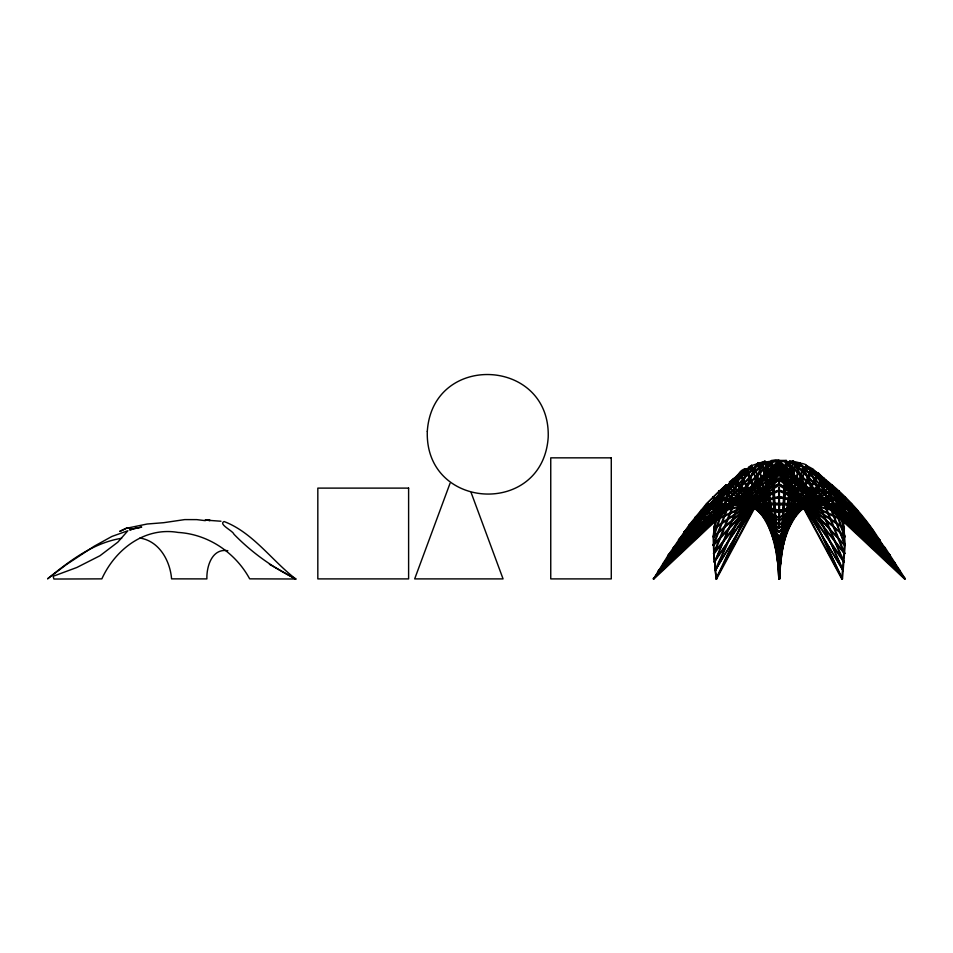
<?xml version="1.0" encoding="UTF-8"?>
<svg xmlns="http://www.w3.org/2000/svg" width="953" height="953" viewBox="0 0 953 953"><rect width="100%" height="100%" fill="white"/><g stroke="black" fill="none" stroke-linecap="round" stroke-linejoin="round"><path stroke-width="1.43" d="M779.471 510.272L721.814 497.585L723.375 493.606M874.377 532.727L823.309 478.632L812.17 469.317L884.432 547.987C869.779 522.03 844.763 492.224 818.127 474.487M879.822 539.922L879.226 540.363L818.186 473.153L823.833 478.084L874.461 532.405M818.532 473.129L879.75 540.041L779.232 473.129L778.815 473.712L779.161 473.153M714.083 562.056L713.13 536.742L715.226 520.183M716.644 578.9C714.083 558.732 712.308 540.851 715.465 520.29M784.688 538.397L806.441 465.469L812.695 468.876L885.027 547.51L905.136 578.674M812.194 469.341C810.765 467.244 816.757 472.938 818.556 473.236M785.82 532.775L800.091 463.277C797.578 463.11 805.583 463.265 806.333 465.409M802.402 505.209L778.839 517.67L832.672 490.676M794.921 464.23L795.326 463.718L779.494 570.549M805.607 503.327L778.863 490.902L779.34 490.235L779.459 508.378M779.28 496.858L778.946 497.502L808.752 504.602M793.122 461.657L793.087 461.276M779.113 497.609L700.896 511.094L722.088 497.573L721.647 497.132L722.183 497.514L725.841 490.521L732.38 481.408M820.497 501.207L778.815 510.51L801.878 504.721M752.155 465.707L751.583 465.469L760.697 493.583M793.218 461.323L900.275 570.823L778.839 461.169L778.946 460.454L786.022 460.418L781.222 550.894M770.643 462.038L771.299 461.943L778.363 561.365M779.387 460.942C778.935 461.991 780.138 458.417 771.894 460.478M778.935 512.523L779.077 511.868L845.097 496.966M778.672 461.478L778.911 460.537L779.316 461.097M803.165 466.672L794.981 463.754L803.069 466.446M874.33 532.322C861.857 514.12 823.678 472.938 802.676 466.625L779.149 562.187L803.308 466.791M779.518 570.311L762.734 463.944L770.87 461.526M842.678 520.278L844.418 545.128L841.809 578.9M733.226 479.585L779.459 536.515M779.506 521.088L779.018 525.079L802.819 505.626M802.748 467.077L803.296 466.958M786.32 460.609L770.977 462.276L763.019 464.278L747.295 470.568L751.095 468.28M754.812 466.958L755.455 466.779L744.424 492.749M716.358 512.297L719.634 511.94M717.109 512.285L721.85 496.847L734.846 499.801M810.658 490.783L778.756 461.931L778.982 460.478L774.944 460.99M803.736 484.529L778.804 460.513L735.442 501.278M779.375 463.42L841.856 579.114L842.476 578.995L787.369 461.717L779.578 579.055L781.055 553.848L780.459 558.053M832.231 488.532L828.014 483.969L835.793 497.395L841.022 512.357L841.761 512.249M779.042 528.272L832.231 484.886L840.617 514.322M729.414 483.886L729.998 484.231L729.402 483.862M763.115 464.194L762.769 463.611M890.114 555.182L779.22 465.564L779.387 466.744L778.696 466.779L791.193 485.172M778.649 466.613L779.375 465.767M726.305 484.91L719.634 491.307L719.348 490.664L779.232 520.326L719.086 491.236L726.15 484.815L779.351 528.033M754.335 501.695L734.799 478.12L684.337 532.787L653.413 579.138L668.16 555.242L689.233 524.841L706.542 503.613L719.622 490.795M794.194 490.128L778.744 470.437L778.839 468.947L779.411 470.27M779.387 469.162L884.789 547.844M779.399 466.708L778.827 466.779M802.14 504.887L778.804 532.322L779.483 532.227M779.173 532.441L801.497 504.506M904.754 579.09L894.641 563.473L799.436 463.503L800.079 463.218M787.083 525.568L818.365 473.081M841.821 514.406L838.914 490.795M838.688 490.747L839.045 490.855M779.232 473.76L678.917 540.375L740.124 473.403L745.818 469.436M740.076 473.605C737.145 473.105 745.389 467.077 745.854 469.305L673.89 547.951M824.964 503.494L778.78 466.16L779.018 465.517L779.22 466.16L732.047 504.423M778.827 470.377L779.34 469.984L784.795 476.917M797.697 496.811L779.28 484.469C777.946 488.925 779.649 468.816 779.435 484.863M779.423 479.288L759.648 496.87M785.498 529.761L778.899 540.077L785.582 528.117M779.363 539.601L773.431 529.391M779.518 539.898L779.161 540.029M839.14 511.832L831.719 485.256L832.362 485.006M673.271 547.594L673.866 547.987L778.935 469.043M770.143 527.402L745.365 468.84L673.628 547.641M748.891 467.756L745.651 469.448L771.99 529.773M779.173 484.493L778.958 485.065M778.792 550.107L778.815 547.367L781.698 540.589M781.234 543.615L779.542 547.427L779.554 550.107M780.388 552.609L778.946 555.551L780.983 548.046M779.542 555.218L779.554 552.704M812.063 469.09L786.285 529.785M772.252 531.774L757.933 463.253L772.287 460.978L722.338 510.808M773.014 531.714L758.35 462.944M779.494 555.42L778.815 555.301L778.804 552.704M779.268 571.55L779.185 579.233L779.59 572.348M779.864 561.21L785.558 462.265M806.441 465.541L805.916 465.898L806.441 465.541L890.15 555.218L889.697 555.778L890.102 555.289M752.06 466.005L668.208 555.444L729.748 506.293M751.929 466.005L751.56 465.481L752.096 465.91M766.009 471.806L764.961 461.24L765.211 461.86M764.985 461.836L765.366 461.74M776.945 547.939L771.835 460.502L772.109 461.109M779.483 517.515L779.28 490.39L800.591 500.182M778.851 571.121L779.363 579.21M778.839 571.002L778.458 568.131M781.365 550.858L792.908 461.24L789.525 460.811M800.02 463.075L799.353 463.289L799.901 462.979L895.189 563.294M825.56 479.645L835.531 508.783M805.428 504.328L778.72 503.482L818.603 503.803M779.483 510.391L756.277 504.721M818.234 474.57L830.444 506.353M779.637 567.226L778.839 578.924L779.602 578.947L779.542 549.273M779.923 562.83L786.725 461.883M794.909 464.123L795.279 463.611L805.059 485.077M863.227 517.908L779.161 490.021L778.887 490.676L779.101 490.092M779.423 487.233L779.244 490.652L778.982 490.092L694.773 517.824L779.292 490.807L756.539 501.481M735.311 501.445L747.795 470.603C745.961 468.185 735.692 478.609 732.809 479.383M787.071 462.276L778.839 460.752M778.839 510.379L779.447 510.463L778.744 510.415M778.935 511.892L779.077 512.559L845.228 497.716L845.192 497.037M755.753 505.209L779.22 517.682M842.488 578.876L845.18 545.14L843.441 520.183M778.744 521.088L779.101 525.067L802.426 504.983M779.947 568.179L782.663 546.569M783.211 542.257L793.325 461.609M792.777 461.871L792.813 461.312M828.252 506.71L899.751 571.371L900.18 570.883M715.56 514.394L719.134 490.914M716.322 514.406L719.753 491.093M839.128 491.14L842.583 514.394M779.077 496.966L857.664 510.844L778.994 497.609M778.661 470.174L779.363 470.02M845.323 497.633L845.001 497.049M714.321 528.653L713.666 528.343L716.394 518.503M725.817 484.851L779.173 528.57M779.494 547.594L778.815 547.653L779.53 547.391L777.195 541.935M723.553 508.378L733.274 479.8L732.678 479.597L747.771 470.639M779.471 555.075L778.815 555.289L779.53 555.146L775.254 541.149M798.495 496.87L778.839 479.204M779.197 460.99L771.942 461.133M817.662 474.868L818.377 474.892L779.471 545.247M798.257 494.559L844.93 545.33L830.813 509.45M851.434 504.197L827.371 504.721M731.88 503.946L719.027 504.506M778.72 503.458L779.185 503.124M780.007 557.326L780.9 552.978M783.878 538.505L784.474 535.61M785.058 532.703L799.329 463.206M780.769 557.386L781.353 554.491M781.948 551.596L784.033 541.459M784.629 538.564L785.224 535.669M844.441 528.188L843.977 528.712L844.358 528.129L801.378 499.289M714.953 503.946L706.685 503.923L719.158 491.295M817.781 474.57L818.031 474.57M832.231 485.518L831.993 484.874M778.911 496.644L779.185 496.632M779.244 512.476L712.927 497.657L712.904 497.025L716.751 510.76M863.049 518.122L842.643 498.931M778.637 461.586L779.387 461.717L747.474 490.783M841.368 510.76L844.811 497.204M842.083 511.034L845.514 497.49M828.634 484.16L823.261 478.585L823.773 478.144M717.549 514.322L725.674 484.994M714.393 528.546L717.478 517.408M719.027 511.821L726.174 485.446M713.666 528.343L751.155 503.053M778.815 473.129L678.584 539.732L678.917 540.375M716.751 510.868L722.052 496.87M786.13 530.988L786.987 528.141M787.857 525.306L796.863 495.465M797.721 492.618L805.881 465.612M851.255 504.149L851.613 503.792M778.827 545.247L739.826 474.499L740.386 474.951L713.702 545.39L750.071 506.269M778.804 545.128L779.494 545.128M743.34 504.506L719.015 504.935L706.447 503.863L851.339 503.541L851.232 504.292L779.066 504.911L706.828 504.244L706.685 503.613M725.745 490.473L695.356 518.098L707.09 504.137M779.28 461.455L778.744 461.919L779.399 461.657M720.563 514.858L713.154 536.634L760.232 495.346M722.862 508.068L732.619 479.478L733.036 480.014M713.821 536.944L721.707 513.81M778.768 524.805L778.994 524.472M819.294 498.55L778.935 463.253L831.04 507.675M779.256 463.146L745.591 492.713M895.165 563.044L894.653 563.39L889.554 555.682L828.431 506.305L894.819 563.533L895.141 562.973L833.291 509.617M823.44 478.609L823.714 478.049M678.488 539.839L739.54 473.105L772.764 529.761M450.03 483.35L414.674 578.9L503.065 578.9L471.151 492.641M726.162 510.474L713.13 544.973L713.833 545.199M727.21 507.723L740.326 474.523L779.471 544.854M778.827 553.336L810.336 470.258L823.726 501.635M851.243 503.66L843.167 503.958M857.295 510.486L857.259 511.153M779.244 465.672L668.291 555.158M779.351 484.207L869.029 525.186L778.792 484.291L779.411 484.064L779.173 484.815M734.799 478.501L736.86 476.607M713.475 553.407L733.012 505.126M734.644 501.111L747.128 470.258M760.315 494.762L714.119 553.812L734.227 504.137M803.391 502.207L823.309 478.632M782.842 537.885L783.985 535.181M788.119 527.402L812.766 469.317M741.386 497.954L714.393 562.187L779.328 466.827M742.554 495.238L755.086 466.446L779.518 562.127M714.69 562.21L743.269 495.477M778.839 547.427L779.459 547.367M714.964 570.335L751.738 488.031M752.953 485.339L762.591 463.742M753.037 486.995L715.572 570.68M754.252 484.291L763.246 463.944M873.877 532.656L874.377 532.239L779.22 478.084L683.909 532.167C685.469 535.324 698.096 514.227 694.951 517.539M777.958 464.623L716.501 579.126L764.997 475.511M766.26 472.819L771.287 462.05M832.803 490.068L832.243 490.581L862.918 518.194L778.923 490.747M739.48 473.546L740.016 473.534M747.771 470.401L779.304 553.741L810.955 470.639L810.264 470.448M890.019 555.218C889.185 557.457 877.022 537.563 879.643 539.839M779.066 483.826L689.603 525.413L722.731 491.677M810.264 470.508L822.499 500.611M844.835 553.526L807.525 505.864M779.34 474.284L778.684 474.391L794.266 490.283M779.34 474.701L762.174 493.225M779.173 478.192L778.815 478.168M725.328 487.936L689.293 525.258M721.802 496.93L700.574 510.915L779.101 497.24L756.479 502.85M778.946 490.545L757.564 500.182M777.291 464.266L715.929 578.757L716.477 579.114M845.049 536.575L844.358 536.884L845.073 536.622L837.913 515.728M778.827 544.854L817.71 474.618M778.923 536.36L779.459 536.777M844.87 536.479L797.911 495.334M787.762 525.925L818.544 473.558M777.946 464.873L715.226 570.49L753.561 507.175M755.086 504.637L779.351 463.992M751.834 503.22L725.162 490.176L727.282 486.971M779.494 547.701L778.815 547.534M205.36 520.66L196.818 519.623L184.727 519.599L163.737 522.685L147.131 524.019L126.499 528.284L130.37 528.212M726.269 485.244L725.912 485.458M734.537 478.025L739.54 473.057M844.811 536.718L808.347 505.471M668.196 555.194L751.512 465.493L760.006 493.88M778.72 466.398L714.142 561.817L714.774 562.056M763.639 490.533L779.256 474.272L778.804 474.749L802.676 500.432M779.161 468.947L778.804 469.531L884.503 548.058M832.255 490.438L832.684 490.378M778.827 536.42L824.964 479.466L834.84 509.093M739.492 473.236L771.168 525.556M778.744 463.075L779.28 463.587L778.768 463.146L727.139 507.663M787.178 462.217L787.428 461.812M799.734 463.575L796.267 462.789M750.654 505.864L713.511 553.348L714.107 553.562M752.465 503.553L759.72 494.285M762.436 490.819L771.489 479.24M773.3 476.917L778.744 469.972M763.937 490.128L779.34 470.425M729.45 483.862L727.389 485.827M734.191 478.192L734.775 478.549L734.203 478.168L683.813 532.239L684.314 532.739M729.7 482.718L733.131 479.74L779.161 536.908L825.441 480.026M713.368 497.24L779.244 511.916M804.975 501.457L823.88 478.537M806.25 487.745L843.334 570.478M879.297 540.327L778.815 473.76M778.839 466.184L779.185 466.172M689.662 525.294L689.472 524.722L778.935 483.838M779.173 461.931L779.077 461.288M778.756 461.478L778.851 461.931M713.189 544.878L759.601 494.881M794.361 478.203L842.333 578.995L780.054 462.967M663.669 563.426L758.588 463.492L758.207 462.944M846.872 503.649L836.257 496.858L841.368 510.856M794.766 464.075L843.083 570.537M731.034 505.709L658.535 571.276L764.806 461.312M658.69 571.347L765.342 461.836M724.792 489.568L729.903 484.243M778.887 570.311L779.03 570.49M795.136 463.587L778.827 570.418L762.71 463.706M779.089 519.861L838.557 490.759L838.985 491.331L779.28 520.493M711.403 520.636L653.162 578.674L731.118 505.352M721.802 510.272L771.727 460.525M710.902 522.208L653.698 579.21L731.642 505.912M739.218 498.788L743.543 494.714M745.711 492.677L750.047 488.603M754.371 484.529L757.623 481.479M759.791 479.442L779.28 461.109M779.459 561.96L778.839 561.96L754.728 466.851M889.673 555.492L805.952 466.029M795.136 464.254L786.964 462.193M658.154 570.799L778.875 461.383M738.706 498.741L740.898 496.751M694.832 517.646L725.221 490.092M844.144 562.067L816.769 497.978M762.424 493.428L778.804 479.085M713.761 537.027L749.808 505.483M724.899 509.605L663.348 563.318L729.879 506.305M738.861 498.538L743.352 494.655M832.326 490.092L805.011 503.887M803.534 504.066L828.276 483.707M805.059 503.78L828.538 484.35M831.862 484.898L778.839 528.367L778.696 512.214M843.703 562.175L792.86 487.614M842.821 570.43L780.114 464.861M778.935 553.276L779.268 553.502M729.236 482.123L732.678 479.395M47.65 578.745C69.521 561.019 93.072 542.841 121.639 538.29M778.851 561.817L779.471 561.889M47.721 578.709L66.531 564.462L94.24 546.2L111.906 536.444L127.881 530.738L117.791 542.197L99.97 555.742L76.8 567.5L53.106 576.291L53.928 579.043L101.852 578.864C115.158 549.571 144.522 526.652 178.128 532.441C208.159 534.156 235.427 552.633 249.674 578.852L295.823 578.995C272.892 567.619 251.806 552.597 233.95 534.228C233.02 530.821 218.023 524.198 224.05 521.517C252.974 532.501 271.831 560.65 295.895 579.09L269.425 564.295M778.792 468.947L673.449 547.451M779.185 503.827L756.205 504.268M759.589 497.395L778.851 484.469L779.209 485.077L757.599 499.646M714.274 528.701L751.583 503.684M836.234 497.275L834.685 493.606M684.242 532.763L779.22 478.751M779.363 545.307L779.518 540.851M748.486 467.125L751.583 465.433M713.928 528.141L714.142 528.712M843.334 570.299L804.63 507.175M832.481 490.283L830.766 486.983M839.021 504.185L839.152 504.923L839.045 504.173L825.917 503.934M792.872 461.848L789.453 461.574M126.689 528.093L119.685 531.417L126.558 528.188M716.239 519.302L750.952 503.244M716.549 519.981L747.259 505.769M812.254 469.46L809.133 467.78M689.376 524.734L689.531 525.413M758.922 464.981L762.972 463.575M779.399 579.102L779.22 578.745M836.115 496.847L823.261 499.801M130.239 529.844L131.895 529.332L129.632 529.904M713.845 536.67L713.154 536.765M716.668 511.892L720.921 510.844M728.009 509.093L752.096 503.16M756.348 502.112L779.018 496.525L830.123 509.081M726.722 510.189L746.556 505.304M136.076 528.141L130.895 529.403L141.711 527.069L135.255 528.415M765.009 461.204L751.822 465.505M712.987 496.906L716.037 511.034M804.725 504.066L818.984 500.778M823.344 500.551L836.126 497.597M834.304 490.64L868.576 525.46M714.679 561.972L714.929 570.525L716.465 578.947M779.185 578.721L778.78 549.273M804.642 502.386L844.024 528.712L841.785 518.503M779.03 503.208L756.205 503.506M713.642 545.402L713.106 545.104M785.844 461.085L786.213 460.502L837.901 511.761M786.868 462.098L791.824 472.831M806.035 466.041L806.381 465.469L805.916 465.946M843.917 528.462L840.689 517.408M778.935 545.307L778.756 540.851M716.001 578.995L770.596 461.728L778.839 578.959L777.124 550.894M779.054 532.536L768.583 520.052M739.04 503.815L743.328 503.744M746.187 503.684L751.905 503.589M746.199 504.447L749.058 504.399M808.347 504.387L818.591 504.566M821.522 504.613L824.44 504.673M227.838 550.715C211.959 548.011 206.491 566.535 206.884 578.9L171.576 578.864C170.111 560.781 159.258 541.066 139.924 538.04M778.935 504.602L779.173 504.328M220.989 521.231L205.121 520.076L210.101 520.445L208.886 520.338M206.432 520.171L210.101 520.445M844.227 553.562L797.828 494.75M729.498 484.338L751.965 502.85M725.281 490.604L778.946 517.777M739.123 500.778L751.988 503.732M700.681 510.463L700.991 510.629M793.015 461.216L799.781 462.872M837.199 510.832L841.451 511.88M811.587 505.293L832.827 510.534M838.485 511.928L841.32 512.619M791.181 462.539L779.054 460.478L822.725 501.278M778.851 478.68L873.972 532.87M807.203 503.244L841.916 519.29M810.884 505.769L841.594 519.969M806.977 468.316L818.222 474.487M844.191 553.764L824.166 504.697M848.051 504.399L857.462 510.427M835.984 497.573L857.164 511.13M778.851 485.101L800.961 499.92M729.891 483.695L752.358 502.207M755.729 504.983L779.328 524.412M755.336 505.626L778.935 525.067M779.304 479.085L795.719 493.428M836.103 493.046L840.463 496.966M663.324 563.414L758.004 463.087M827.073 505.352L905.279 578.662L845.263 519.075M808.084 488.603L812.432 492.677M814.601 494.714L818.949 498.788M826.549 505.912L904.766 579.21L847.896 522.756M835.257 510.212L785.76 461.073L786.13 460.478M778.851 555.396L777.553 551.251M834.804 490.056L868.945 524.829M792.682 461.848L899.727 571.359M778.827 547.618L776.516 542.269M778.804 539.886L774.277 532.31M779.459 532.072L757.135 505.066M807.656 505.781L844.513 545.39M734.167 478.549L753.692 502.088M755.55 504.34L766.724 517.813M786.618 479.228L791.157 485.017M792.979 487.34L796.613 491.974M798.435 494.285L805.702 503.541M873.853 532.763L879.19 540.315M779.351 466.398L844.203 561.805L843.56 562.067L814.886 495.489M778.696 463.992L803.105 504.637M803.319 466.696L815.601 495.25M802.605 466.934L813.719 492.772M774.301 535.181L775.456 537.885M825.393 505.721L844.823 553.395M832.017 510.498L845.132 544.961M817.686 474.975L829.765 506.686M747.128 470.603L778.827 553.669M836.746 514.656L844.358 536.884M761.554 496.382L771.823 529.963M760.851 496.68L771.132 530.261M772.847 535.86L773.705 538.659M773.61 534.562L774.205 537.421M775.397 543.127L775.992 545.986M777.183 551.692L778.077 555.98M772.847 534.633L773.443 537.48M774.05 540.339L776.135 550.334M765.45 461.55L776.766 549.119M777.136 552.037L777.708 556.421M766.391 474.725L776.195 550.62M776.564 553.538L778.077 565.212M778.672 565.76L779.602 578.924L778.97 568.596M772.478 462.265L778.256 556.778M779.459 512.214L779.494 528.331M778.661 487.233L778.744 517.443M785.832 460.835L785.844 460.907M427.301 431.328C424.716 510.808 542.888 516.931 548.201 437.26C550.786 357.78 432.602 351.657 427.301 431.328M835.864 497.121L835.876 497.049M778.958 578.912L778.982 578.912M611.278 457.845L550.751 457.845L550.751 578.9L611.278 578.9L611.278 457.845M408.611 488.115L317.825 488.115L317.825 578.9L408.611 578.9L408.611 488.115"/></g></svg>
